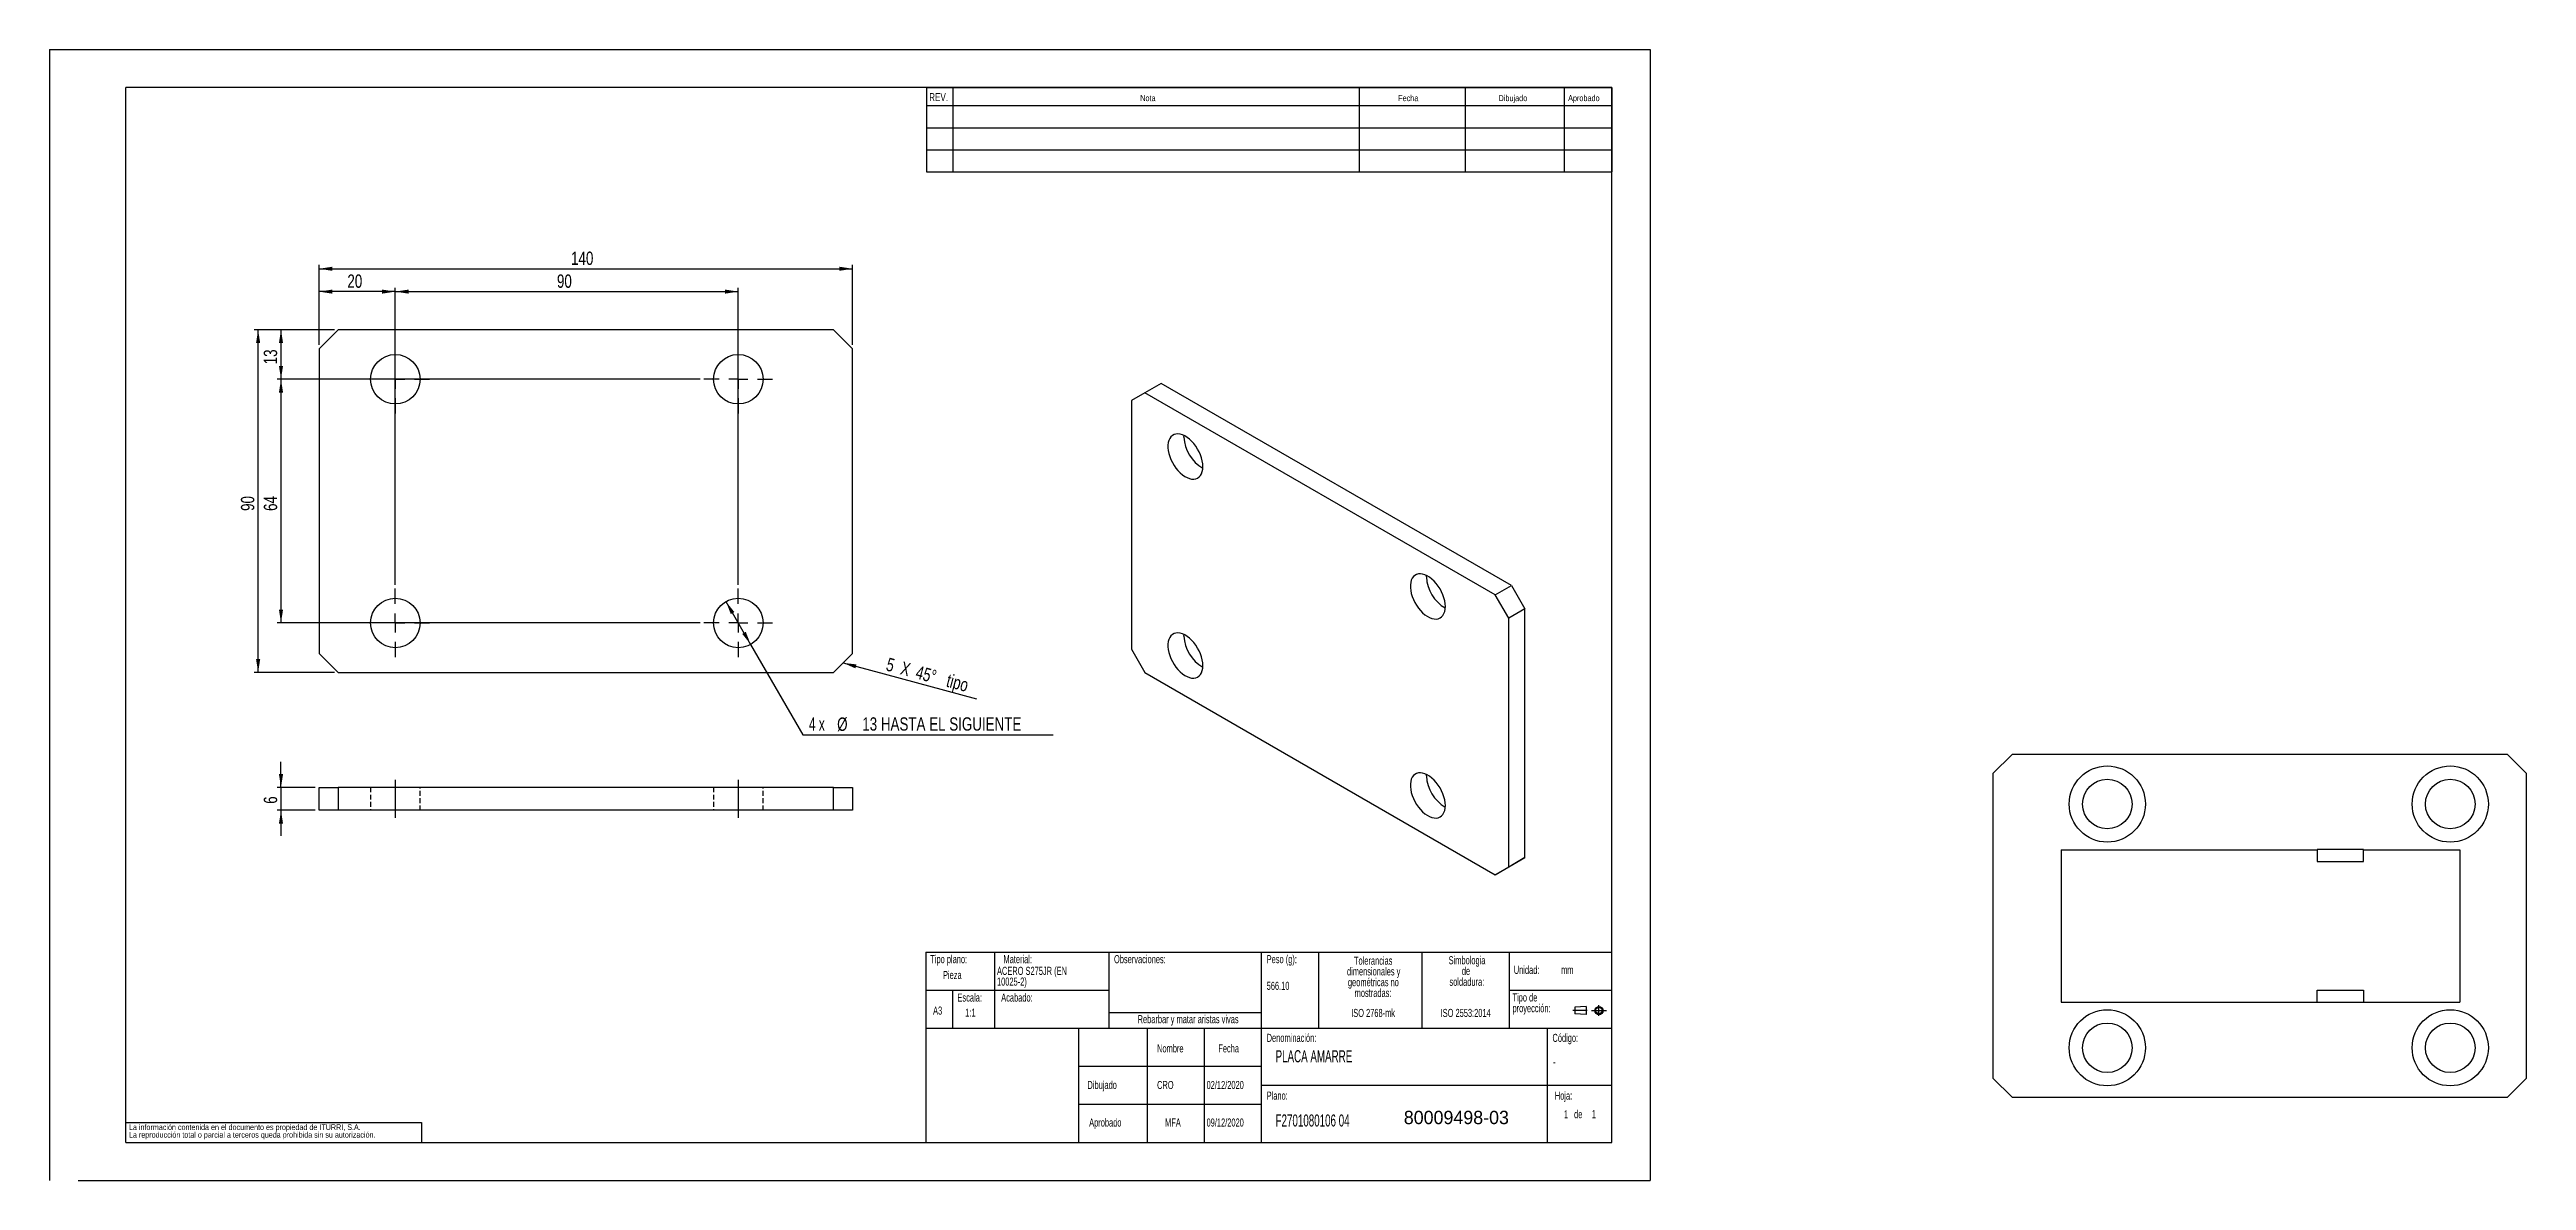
# Model space of a CAD drawing. Extents: x 0 to 650, y 0 to 297.
import ezdxf

# ---------------------------------------------------------------- set-up
doc = ezdxf.new("R2010")
doc.units = 0
for name, pattern in [('SLD-CENTRADA-TRAZOS-LARGOS', [19.05, 15.24, -1.27, 1.27, -1.27]), ('SLD-CONTINUA', [0]), ('SLD-DISCONTINUA', [1.905, 1.27, -0.635])]:
    doc.linetypes.add(name, pattern=pattern)
doc.layers.get('0').update_dxf_attribs({"linetype": 'CONTINUOUS'})
for name, color, linetype in [('FORMATO', 7, 'SLD-CONTINUA'), ('MARCADO', 5, 'CONTINUOUS'), ('SLD-0', 179, 'SLD-CONTINUA')]:
    doc.layers.add(name, color=color, linetype=linetype)
doc.styles.add('SLDTEXTSTYLE0', font='TXT', dxfattribs={"width": 0.605})
doc.styles.add('SLDTEXTSTYLE1', font='TXT', dxfattribs={"width": 0.75})
doc.styles.add('SLDTEXTSTYLE2', font='TXT', dxfattribs={"width": 0.666667})
doc.dimstyles.new('SLDDIMSTYLE0', dxfattribs={"dimtxt": 3.5, "dimasz": 3.5, "dimexe": 0, "dimexo": 0.0625, "dimgap": 0.875, "dimtad": 1, "dimdec": 1, "dimrnd": 1e-09, "dimzin": 12, "dimdsep": 46, "dimtxsty": 'SLDTEXTSTYLE1', "dimsah": 1, "dimcen": 0.09, "dimadec": 0, "dimazin": 0, "dimtfac": 1, "dimtdec": 1, "dimtofl": 0, "dimtmove": 0, "dimatfit": 3, "dimfxl": 1, "dimtolj": 1, "dimtzin": 12, "dimarcsym": 0})
doc.dimstyles.new('SLDDIMSTYLE1', dxfattribs={"dimtxt": 3.5, "dimasz": 3.5, "dimexe": 0, "dimexo": 0.0625, "dimgap": 0.875, "dimtad": 0, "dimtih": 1, "dimtoh": 1, "dimdec": 6, "dimrnd": 1e-09, "dimzin": 12, "dimdsep": 46, "dimtxsty": 'SLDTEXTSTYLE1', "dimsah": 1, "dimcen": 0, "dimadec": 0, "dimazin": 0, "dimtfac": 1, "dimtdec": 1, "dimtmove": 0, "dimatfit": 3, "dimfxl": 1, "dimtolj": 1, "dimtzin": 12, "dimarcsym": 0})
doc.dimstyles.new('SLDDIMSTYLE2', dxfattribs={"dimtxt": 3.5, "dimasz": 3.5, "dimexe": 0, "dimexo": 0.0625, "dimgap": 0.875, "dimtad": 1, "dimdec": 1, "dimrnd": 1e-09, "dimzin": 12, "dimdsep": 46, "dimtxsty": 'SLDTEXTSTYLE1', "dimsah": 1, "dimcen": 0.09, "dimadec": 0, "dimazin": 0, "dimtfac": 1, "dimtdec": 1, "dimtmove": 0, "dimatfit": 0, "dimfxl": 1, "dimtolj": 1, "dimtzin": 12, "dimarcsym": 0})

# ---------------------------------------------------------------- blocks, each defined once
blk = doc.blocks.new('BLOQUE3')
at = {"color": 7, "linetype": 'SLD-CENTRADA-TRAZOS-LARGOS'}
for p, q in [((397.92, 130.06), (394.8, 130.06)), ((398.88, 130.02), (402.16, 130.02)), ((400.52, 128.85), (400.52, 131.19))]:
    blk.add_line(p, q, dxfattribs=at)
at = {"color": 7, "linetype": 'SLD-CONTINUA'}
for p, q in [((397.68, 130.95), (395.23, 130.77)), ((395.23, 130.77), (395.23, 129.34)), ((397.68, 130.95), (397.68, 129.16)), ((397.68, 129.16), (395.23, 129.34))]:
    blk.add_line(p, q, dxfattribs=at)
for radius in [0.892, 0.713]:
    blk.add_circle((400.52, 130.02), radius, dxfattribs=at)
blk = doc.blocks.new('SW_NOTE_0')
at = {"layer": 'SLD-0', "color": 0, "attachment_point": 2, "style": 'SLDTEXTSTYLE0'}
for s, insert, char_height in [('dimensionales y', (7.54, -0.09), 2.1167), ('Tolerancias', (7.41, 2.73), 2.1167), ('geométricas no', (7.46, -2.92), 2.1167), ('mostradas:', (7.38, -5.74), 2.117)]:
    blk.add_mtext(s, dxfattribs=dict(at, insert=insert, char_height=char_height))
blk = doc.blocks.new('SW_NOTE_0_1')
at = {"layer": 'SLD-0', "color": 0, "attachment_point": 1, "style": 'SLDTEXTSTYLE0'}
for s, insert, char_height in [('Tipo de', (0, 2.73), 2.117), ('proyección:', (0, -0.09), 2.1167)]:
    blk.add_mtext(s, dxfattribs=dict(at, insert=insert, char_height=char_height))
blk = doc.blocks.new('SW_NOTE_0_2')
at = {"layer": 'SLD-0', "color": 0, "char_height": 2.117, "attachment_point": 2, "style": 'SLDTEXTSTYLE0'}
for s, insert in [('Simbologia', (7.11, 2.73)), ('de', (6.84, -0.09)), ('soldadura:', (7.06, -2.92))]:
    blk.add_mtext(s, dxfattribs=dict(at, insert=insert))
blk = doc.blocks.new('SW_NOTE_0_3')
at = {"layer": 'SLD-0', "color": 0, "attachment_point": 1, "style": 'SLDTEXTSTYLE0'}
for s, insert, char_height in [('ACERO S275JR (EN', (0, 2.73), 2.1167), ('10025-2)', (0, -0.09), 2.117)]:
    blk.add_mtext(s, dxfattribs=dict(at, insert=insert, char_height=char_height))
blk = doc.blocks.new('SW_NOTE_0_4')
at = {"layer": 'SLD-0', "color": 0, "char_height": 1.5, "attachment_point": 1, "style": 'SLDTEXTSTYLE1'}
for s, insert in [('La información contenida en el documento es propiedad de ITURRI, S.A.', (0, 1.93)), ('La reproducción total o parcial a terceros queda prohibida sin su autorización.', (0, -0.07))]:
    blk.add_mtext(s, dxfattribs=dict(at, insert=insert))
blk = doc.blocks.new('SW_NOTE_0_5')
at = {"layer": 'SLD-0', "color": 0, "attachment_point": 2, "style": 'SLDTEXTSTYLE0'}
for s, insert, char_height in [('dimensionales y', (7.54, -0.09), 2.1167), ('Tolerancias', (7.41, 2.73), 2.1167), ('geométricas no', (7.46, -2.92), 2.1167), ('mostradas:', (7.38, -5.74), 2.117)]:
    blk.add_mtext(s, dxfattribs=dict(at, insert=insert, char_height=char_height))
blk = doc.blocks.new('SW_NOTE_0_6')
at = {"layer": 'SLD-0', "color": 0, "attachment_point": 1, "style": 'SLDTEXTSTYLE0'}
for s, insert, char_height in [('Tipo de', (0, 2.73), 2.117), ('proyección:', (0, -0.09), 2.1167)]:
    blk.add_mtext(s, dxfattribs=dict(at, insert=insert, char_height=char_height))
blk = doc.blocks.new('SW_NOTE_0_7')
at = {"layer": 'SLD-0', "color": 0, "char_height": 2.117, "attachment_point": 2, "style": 'SLDTEXTSTYLE0'}
for s, insert in [('Simbologia', (7.11, 2.73)), ('de', (6.84, -0.09)), ('soldadura:', (7.06, -2.92))]:
    blk.add_mtext(s, dxfattribs=dict(at, insert=insert))
blk = doc.blocks.new('SW_NOTE_0_8')
at = {"layer": 'SLD-0', "color": 0, "attachment_point": 1, "style": 'SLDTEXTSTYLE0'}
for s, insert, char_height in [('ACERO S275JR (EN', (0, 2.73), 2.1167), ('10025-2)', (0, -0.09), 2.117)]:
    blk.add_mtext(s, dxfattribs=dict(at, insert=insert, char_height=char_height))
blk = doc.blocks.new('SW_NOTE_0_9')
at = {"layer": 'SLD-0', "color": 0, "char_height": 1.5, "attachment_point": 1, "style": 'SLDTEXTSTYLE1'}
for s, insert in [('La información contenida en el documento es propiedad de ITURRI, S.A.', (0, 1.93)), ('La reproducción total o parcial a terceros queda prohibida sin su autorización.', (0, -0.07))]:
    blk.add_mtext(s, dxfattribs=dict(at, insert=insert))
blk = doc.blocks.new('_D')
at = {"layer": 'FORMATO', "color": 7, "transparency": 16777216}
for p, q in [((70.74, 219.42), (70.74, 240.42)), ((70.74, 239.42), (210.74, 239.42)), ((210.74, 219.42), (210.74, 240.42))]:
    blk.add_line(p, q, dxfattribs=at)
for points in [[(70.74, 239.42), (74.24, 238.88), (74.24, 239.96)], [(210.74, 239.42), (207.24, 239.96), (207.24, 238.88)]]:
    blk.add_solid(points, dxfattribs=at)
at = {"layer": 'FORMATO', "color": 7, "transparency": 16777216, "insert": (136.86, 243.93), "char_height": 3.5, "attachment_point": 1, "style": 'SLDTEXTSTYLE1'}
blk.add_mtext('140', dxfattribs=at)
blk = doc.blocks.new('_D_1')
at = {"layer": 'FORMATO', "color": 7, "transparency": 16777216}
for p, q in [((90.74, 156.42), (90.74, 234.42)), ((180.74, 156.42), (180.74, 234.42)), ((90.74, 233.42), (180.74, 233.42))]:
    blk.add_line(p, q, dxfattribs=at)
for points in [[(90.74, 233.42), (94.24, 232.88), (94.24, 233.96)], [(180.74, 233.42), (177.24, 233.96), (177.24, 232.88)]]:
    blk.add_solid(points, dxfattribs=at)
at = {"layer": 'FORMATO', "color": 7, "transparency": 16777216, "insert": (133.16, 237.93), "char_height": 3.5, "attachment_point": 1, "style": 'SLDTEXTSTYLE1'}
blk.add_mtext('90', dxfattribs=at)
blk = doc.blocks.new('_D_2')
at = {"layer": 'FORMATO', "color": 7, "transparency": 16777216}
for p, q in [((70.74, 219.42), (70.74, 234.42)), ((90.74, 220.42), (90.74, 234.42)), ((90.74, 233.42), (70.74, 233.42))]:
    blk.add_line(p, q, dxfattribs=at)
for points in [[(70.74, 233.42), (74.24, 232.88), (74.24, 233.96)], [(90.74, 233.42), (87.24, 233.96), (87.24, 232.88)]]:
    blk.add_solid(points, dxfattribs=at)
at = {"layer": 'FORMATO', "color": 7, "transparency": 16777216, "insert": (78.16, 237.93), "char_height": 3.5, "attachment_point": 1, "style": 'SLDTEXTSTYLE1'}
blk.add_mtext('20', dxfattribs=at)
blk = doc.blocks.new('_D_3')
at = {"layer": 'FORMATO', "color": 7, "transparency": 16777216}
for p, q in [((74.74, 223.42), (59.74, 223.42)), ((60.74, 223.42), (60.74, 210.42)), ((170.74, 210.42), (59.74, 210.42))]:
    blk.add_line(p, q, dxfattribs=at)
for points in [[(60.74, 223.42), (60.2, 219.92), (61.28, 219.92)], [(60.74, 210.42), (61.28, 213.92), (60.2, 213.92)]]:
    blk.add_solid(points, dxfattribs=at)
at = {"layer": 'FORMATO', "color": 7, "transparency": 16777216, "insert": (56.23, 214.33), "char_height": 3.5, "attachment_point": 1, "rotation": 90, "style": 'SLDTEXTSTYLE1'}
blk.add_mtext('13', dxfattribs=at)
blk = doc.blocks.new('_D_4')
at = {"layer": 'FORMATO', "color": 7, "transparency": 16777216}
for p, q in [((170.74, 210.42), (59.74, 210.42)), ((60.74, 210.42), (60.74, 146.42)), ((170.74, 146.42), (59.74, 146.42))]:
    blk.add_line(p, q, dxfattribs=at)
for points in [[(60.74, 210.42), (60.2, 206.92), (61.28, 206.92)], [(60.74, 146.42), (61.28, 149.92), (60.2, 149.92)]]:
    blk.add_solid(points, dxfattribs=at)
at = {"layer": 'FORMATO', "color": 7, "transparency": 16777216, "insert": (56.23, 175.83), "char_height": 3.5, "attachment_point": 1, "rotation": 90, "style": 'SLDTEXTSTYLE1'}
blk.add_mtext('64', dxfattribs=at)
blk = doc.blocks.new('_D_5')
at = {"layer": 'FORMATO', "color": 7, "transparency": 16777216}
for p, q in [((74.74, 223.42), (53.74, 223.42)), ((54.74, 133.42), (54.74, 223.42)), ((74.74, 133.42), (53.74, 133.42))]:
    blk.add_line(p, q, dxfattribs=at)
for points in [[(54.74, 223.42), (54.2, 219.92), (55.28, 219.92)], [(54.74, 133.42), (55.28, 136.92), (54.2, 136.92)]]:
    blk.add_solid(points, dxfattribs=at)
at = {"layer": 'FORMATO', "color": 7, "transparency": 16777216, "insert": (50.23, 175.83), "char_height": 3.5, "attachment_point": 1, "rotation": 90, "style": 'SLDTEXTSTYLE1'}
blk.add_mtext('90', dxfattribs=at)
blk = doc.blocks.new('_D_6')
at = {"layer": 'FORMATO', "transparency": 16777216}
for p, q in [((177.49, 152.05), (183.99, 140.79)), ((183.99, 140.79), (197.69, 117.07)), ((197.69, 117.07), (263.38, 117.07))]:
    blk.add_line(p, q, dxfattribs=at)
for points in [[(177.49, 152.05), (178.78, 148.75), (179.71, 149.28)], [(183.99, 140.79), (182.71, 144.09), (181.78, 143.55)]]:
    blk.add_solid(points, dxfattribs=at)
at = {"layer": 'FORMATO', "transparency": 16777216, "char_height": 3.5, "attachment_point": 1}
for s, insert, style in [('4 x', (199.28, 121.63), 'SLDTEXTSTYLE2'), ('%%c', (206.69, 121.58), 'SLDTEXTSTYLE1'), ('13 HASTA EL SIGUIENTE', (213.28, 121.63), 'SLDTEXTSTYLE1')]:
    blk.add_mtext(s, dxfattribs=dict(at, insert=insert, style=style))
blk = doc.blocks.new('SW_CHAMFER_DIMENSION_0')
at = {"layer": 'FORMATO', "color": 0}
for p, q in [((-10.78, 2.91), (0, 0)), ((0, 0), (24.25, -6.5))]:
    blk.add_line(p, q, dxfattribs=at)
blk.add_solid([(-10.78, 2.91), (-7.54, 1.48), (-7.26, 2.52)], dxfattribs=at)
at = {"layer": 'FORMATO', "color": 0, "char_height": 3.5, "attachment_point": 1, "rotation": 345, "style": 'SLDTEXTSTYLE1'}
for s, insert in [('5', (1.17, 4.36)), ('X', (4.93, 3.35)), ('45°', (8.91, 2.28)), ('tipo', (16.98, 0.12))]:
    blk.add_mtext(s, dxfattribs=dict(at, insert=insert))
blk = doc.blocks.new('SW_CENTERMARKSYMBOL_0')
at = {"layer": 'FORMATO', "color": 0}
for p, q in [((0, 5), (0, 9)), ((-5, 0), (-9, 0)), ((0, 0), (-2.5, 0)), ((0, 0), (0, 2.5)), ((0, 0), (0, -2.5)), ((0, 0), (2.5, 0)), ((5, 0), (9, 0)), ((0, -5), (0, -9))]:
    blk.add_line(p, q, dxfattribs=at)
blk = doc.blocks.new('SW_CENTERMARKSYMBOL_1')
at = {"layer": 'FORMATO', "color": 0}
for p, q in [((0, 5), (0, 9)), ((-5, 0), (-9, 0)), ((0, 0), (-2.5, 0)), ((0, 0), (0, 2.5)), ((0, 0), (0, -2.5)), ((0, 0), (2.5, 0)), ((5, 0), (9, 0)), ((0, -5), (0, -9))]:
    blk.add_line(p, q, dxfattribs=at)
blk = doc.blocks.new('SW_CENTERMARKSYMBOL_2')
at = {"layer": 'FORMATO', "color": 0}
for p, q in [((0, 5), (0, 9)), ((-5, 0), (-9, 0)), ((0, 0), (-2.5, 0)), ((0, 0), (0, 2.5)), ((0, 0), (0, -2.5)), ((0, 0), (2.5, 0)), ((5, 0), (9, 0)), ((0, -5), (0, -9))]:
    blk.add_line(p, q, dxfattribs=at)
blk = doc.blocks.new('SW_CENTERMARKSYMBOL_3')
at = {"layer": 'FORMATO', "color": 0}
for p, q in [((0, 5), (0, 9)), ((-5, 0), (-9, 0)), ((0, 0), (-2.5, 0)), ((0, 0), (0, 2.5)), ((0, 0), (0, -2.5)), ((0, 0), (2.5, 0)), ((5, 0), (9, 0)), ((0, -5), (0, -9))]:
    blk.add_line(p, q, dxfattribs=at)
blk = doc.blocks.new('_D_7')
at = {"layer": 'FORMATO', "color": 7, "transparency": 16777216}
for p, q in [((60.74, 103.21), (60.74, 109.94)), ((69.74, 103.21), (59.74, 103.21)), ((60.74, 103.21), (60.74, 97.21)), ((69.74, 97.21), (59.74, 97.21)), ((60.74, 97.21), (60.74, 90.48))]:
    blk.add_line(p, q, dxfattribs=at)
for points in [[(60.74, 103.21), (61.28, 106.71), (60.2, 106.71)], [(60.74, 97.21), (60.2, 93.71), (61.28, 93.71)]]:
    blk.add_solid(points, dxfattribs=at)
at = {"layer": 'FORMATO', "color": 7, "transparency": 16777216, "insert": (56.23, 98.92), "char_height": 3.5, "attachment_point": 1, "rotation": 90, "style": 'SLDTEXTSTYLE1'}
blk.add_mtext('6', dxfattribs=at)

msp = doc.modelspace()

# ---------------------------------------------------------------- linework, layer by layer
at = {"color": 7, "linetype": 'SLD-CONTINUA'}
for p, q in [((0, 297), (420, 297)), ((0, 297), (0, -0.0013492)), ((420, 297), (420, 0)), ((410, 287), (20, 287)), ((20, 10), (20, 287)), ((410, 10), (410, 287)), ((75.7431128, 223.4170935), (70.7431101, 218.4170909)), ((205.743108, 223.4170935), (75.7431128, 223.4170935)), ((210.7431107, 218.4170909), (205.743108, 223.4170935)), ((70.7431101, 218.4170909), (70.7431101, 138.4170927)), ((210.7431107, 138.4170927), (210.7431107, 218.4170909)), ((291.6933828, 209.3038007), (287.4507421, 206.8545763)), ((383.617261, 156.2372754), (291.6933828, 209.3038007)), ((287.4507421, 206.8545763), (283.9152063, 204.8128915)), ((283.9152063, 204.8128915), (283.9152063, 139.489628)), ((379.3746203, 153.788051), (287.4507421, 206.8545763)), ((297.7037895, 195.219036), (297.7164994, 195.6061508)), ((361.3433997, 158.480671), (361.3561096, 158.8677859)), ((379.3746203, 153.788051), (383.617261, 156.2372754)), ((383.617261, 156.2372754), (387.1527968, 150.1135477)), ((382.9101561, 147.6643234), (379.3746203, 153.788051)), ((387.1527968, 150.1135477), (382.9101561, 147.6643234)), ((387.1527968, 84.7902843), (387.1527968, 150.1135477)), ((297.7037895, 142.9604216), (297.7164994, 143.3475394)), ((382.9101561, 82.3410599), (382.9101561, 147.6643234)), ((70.7431101, 138.4170927), (75.7431128, 133.41709)), ((205.743108, 133.41709), (210.7431107, 138.4170927)), ((283.9152063, 139.489628), (287.4507421, 133.3659003)), ((75.7431128, 133.41709), (205.743108, 133.41709)), ((287.4507421, 133.3659003), (379.3746203, 80.299375)), ((515.0020005, 111.8561147), (510.0019978, 106.8561121)), ((645.0019957, 111.8561147), (515.0020005, 111.8561147)), ((650.0019984, 106.8561121), (645.0019957, 111.8561147)), ((361.3433997, 106.2220566), (361.3561096, 106.6091745)), ((510.0019978, 106.8561121), (510.0019978, 26.8561138)), ((650.0019984, 26.8561138), (650.0019984, 106.8561121)), ((70.7431101, 97.2086314), (70.7431101, 103.2086314)), ((70.7431101, 103.2086314), (75.7431128, 103.2086314)), ((75.7431128, 103.2086314), (75.7431128, 97.2086314)), ((205.743108, 103.2086314), (75.7431128, 103.2086314)), ((205.743108, 97.2086314), (205.743108, 103.2086314)), ((205.743108, 103.2086314), (210.7431107, 103.2086314)), ((210.7431107, 103.2086314), (210.7431107, 97.2086314)), ((75.7431128, 97.2086314), (70.7431101, 97.2086314)), ((205.743108, 97.2086314), (75.7431128, 97.2086314)), ((210.7431107, 97.2086314), (205.743108, 97.2086314)), ((382.9101561, 82.3410599), (387.1527968, 84.7902843)), ((387.1527968, 84.7902843), (383.617261, 82.7485994)), ((383.617261, 82.7485994), (379.3746203, 80.299375)), ((379.3746203, 80.299375), (382.9101561, 82.3410599)), ((230, 60), (410, 60)), ((230, 60), (230, 10)), ((510.0019978, 26.8561138), (515.0020005, 21.8561112)), ((645.0019957, 21.8561112), (650.0019984, 26.8561138)), ((515.0020005, 21.8561112), (645.0019957, 21.8561112)), ((20, 10), (410, 10)), ((7.5306184, 0), (420, 0))]:
    msp.add_line(p, q, dxfattribs=at)
at = {"color": 7, "linetype": 'SLD-DISCONTINUA'}
for p, q in [((84.2431114, 103.2086314), (84.2431114, 97.2086314)), ((97.2431117, 97.2086314), (97.2431117, 103.2086314)), ((174.2431113, 103.2086314), (174.2431113, 97.2086314)), ((187.2431115, 97.2086314), (187.2431115, 103.2086314))]:
    msp.add_line(p, q, dxfattribs=at)
for p, q in [((595.0488883, 86.956113), (595.0488883, 83.756113)), ((607.2488883, 86.956113), (595.0488883, 86.956113)), ((607.2488883, 83.756113), (607.2488883, 86.956113)), ((595.0488883, 83.756113), (607.2488883, 83.756113)), ((595.0488883, 46.756113), (595.0488883, 49.956113)), ((595.0488883, 49.956113), (607.2488883, 49.956113)), ((607.2488883, 46.756113), (595.0488883, 46.756113)), ((607.2488883, 49.956113), (607.2488883, 46.756113))]:
    msp.add_line(p, q)
at = {"color": 7, "linetype": 'SLD-CONTINUA', "flags": 128}
for points in [[(302.6535371, 187.4631588), (302.6125256, 188.1942564), (302.4902286, 188.9596554), (302.2888272, 189.7456981), (302.0119145, 190.5383558), (301.6644322, 191.3234874), (301.2525811, 192.0870798), (300.7837106, 192.815506), (300.2661894, 193.4957706), (299.7092504, 194.1157298), (299.1228324, 194.6643229), (298.5174008, 195.1317576), (297.9037611, 195.5096972), (297.292861, 195.7913929), (296.6956033, 195.9718221), (296.1226432, 196.0477599), (295.5842119, 196.0178566), (295.0899111, 195.882641), (294.6485651, 195.6445291), (294.2680475, 195.3077695), (293.9551519, 194.8783722), (293.7154602, 194.3639954), (293.5532475, 193.7738245), (293.4714115, 193.1183875), (293.4714115, 192.4093836), (293.5532475, 191.6594608), (293.7154602, 190.8820031), (293.9551519, 190.0908857), (294.2680475, 189.3002252), (294.6485651, 188.5241295), (295.0899111, 187.7764503), (295.5842119, 187.0705286), (296.1226432, 186.4189628), (296.6956033, 185.833378), (297.292861, 185.3242266), (297.9037611, 184.9005935), (298.5174008, 184.5700383), (299.1228324, 184.3384581), (299.7092504, 184.2099873), (300.2661894, 184.1869185), (300.7837106, 184.2696643), (301.2525811, 184.4567442), (301.6644322, 184.7448233), (302.0119145, 185.1287604), (302.2888272, 185.6017031), (302.4902286, 186.1552127), (302.6125256, 186.7794106), (302.6535371, 187.4631588)], [(366.2931473, 150.7247939), (366.2521358, 151.4558914), (366.1298388, 152.2212904), (365.9284374, 153.0073331), (365.6515247, 153.7999908), (365.3040424, 154.5851225), (364.8921913, 155.3487148), (364.4233208, 156.077141), (363.9057996, 156.7574056), (363.3488606, 157.3773648), (362.7624426, 157.9259579), (362.157011, 158.3933926), (361.5433713, 158.7713323), (360.9324712, 159.053028), (360.3352135, 159.2334571), (359.7622534, 159.3093949), (359.2238221, 159.2794917), (358.7295213, 159.144276), (358.2881753, 158.9061641), (357.9076577, 158.5694046), (357.5947621, 158.1400072), (357.3550704, 157.6256304), (357.1928577, 157.0354595), (357.1110217, 156.3800225), (357.1110217, 155.6710187), (357.1928577, 154.9210959), (357.3550704, 154.1436382), (357.5947621, 153.3525207), (357.9076577, 152.5618603), (358.2881753, 151.7857645), (358.7295213, 151.0380853), (359.2238221, 150.3321636), (359.7622534, 149.6805978), (360.3352135, 149.095013), (360.9324712, 148.5858616), (361.5433713, 148.1622285), (362.157011, 147.8316733), (362.7624426, 147.6000932), (363.3488606, 147.4716224), (363.9057996, 147.4485535), (364.4233208, 147.5312994), (364.8921913, 147.7183792), (365.3040424, 148.0064584), (365.6515247, 148.3903955), (365.9284374, 148.8633381), (366.1298388, 149.4168478), (366.2521358, 150.0410457), (366.2931473, 150.7247939)], [(302.6535371, 135.2045444), (302.6125256, 135.9356435), (302.4902286, 136.7010425), (302.2888272, 137.4870852), (302.0119145, 138.2797444), (301.6644322, 139.064876), (301.2525811, 139.8284684), (300.7837106, 140.5568946), (300.2661894, 141.2371577), (299.7092504, 141.8571169), (299.1228324, 142.40571), (298.5174008, 142.8731462), (297.9037611, 143.2510843), (297.292861, 143.5327815), (296.6956033, 143.7132092), (296.1226432, 143.78915), (295.5842119, 143.7592437), (295.0899111, 143.6240296), (294.6485651, 143.3859177), (294.2680475, 143.0491581), (293.9551519, 142.6197593), (293.7154602, 142.105384), (293.5532475, 141.5152131), (293.4714115, 140.8597761), (293.4714115, 140.1507722), (293.5532475, 139.4008494), (293.7154602, 138.6233917), (293.9551519, 137.8322727), (294.2680475, 137.0416138), (294.6485651, 136.2655181), (295.0899111, 135.5178389), (295.5842119, 134.8119157), (296.1226432, 134.1603529), (296.6956033, 133.5747651), (297.292861, 133.0656152), (297.9037611, 132.6419806), (298.5174008, 132.3114269), (299.1228324, 132.0798452), (299.7092504, 131.9513744), (300.2661894, 131.9283055), (300.7837106, 132.0110529), (301.2525811, 132.1981328), (301.6644322, 132.4862119), (302.0119145, 132.870149), (302.2888272, 133.3430902), (302.4902286, 133.8965998), (302.6125256, 134.5207977), (302.6535371, 135.2045444)], [(366.2931473, 98.4661794), (366.2521358, 99.1972785), (366.1298388, 99.9626775), (365.9284374, 100.7487202), (365.6515247, 101.5413794), (365.3040424, 102.3265111), (364.8921913, 103.0901034), (364.4233208, 103.8185296), (363.9057996, 104.4987927), (363.3488606, 105.1187519), (362.7624426, 105.667345), (362.157011, 106.1347812), (361.5433713, 106.5127193), (360.9324712, 106.7944166), (360.3352135, 106.9748442), (359.7622534, 107.050785), (359.2238221, 107.0208787), (358.7295213, 106.8856646), (358.2881753, 106.6475527), (357.9076577, 106.3107932), (357.5947621, 105.8813943), (357.3550704, 105.367019), (357.1928577, 104.7768481), (357.1110217, 104.1214111), (357.1110217, 103.4124073), (357.1928577, 102.6624845), (357.3550704, 101.8850268), (357.5947621, 101.0939078), (357.9076577, 100.3032489), (358.2881753, 99.5271531), (358.7295213, 98.7794739), (359.2238221, 98.0735507), (359.7622534, 97.4219879), (360.3352135, 96.8364001), (360.9324712, 96.3272502), (361.5433713, 95.9036156), (362.157011, 95.5730619), (362.7624426, 95.3414802), (363.3488606, 95.2130094), (363.9057996, 95.1899406), (364.4233208, 95.272688), (364.8921913, 95.4597678), (365.3040424, 95.747847), (365.6515247, 96.1317841), (365.9284374, 96.6047252), (366.1298388, 97.1582348), (366.2521358, 97.7824327), (366.2931473, 98.4661794)]]:
    msp.add_lwpolyline(points, dxfattribs=at)
at = {"color": 7, "linetype": 'SLD-CONTINUA'}
for centre in [(90.7431104, 210.4170918), (180.7431104, 210.4170918), (90.7431104, 146.4170918), (180.7431104, 146.4170918), (540.0019981, 98.856113), (630.0019981, 98.856113), (540.0019981, 34.856113), (630.0019981, 34.856113)]:
    msp.add_circle(centre, 6.5, dxfattribs=at)
for centre, radius, start, end in [((307.4988448, 195.589565), 9.802061, 182.1663612822, 240.2898909789), ((371.138455, 158.8512), 9.802061, 182.1663612822, 240.2898909789), ((307.4988469, 143.3309534), 9.8020632, 182.1663775322, 240.2898842176), ((371.1384571, 106.5925884), 9.8020632, 182.1663775322, 240.2898842176)]:
    msp.add_arc(centre, radius, start, end, dxfattribs=at)
at = {"layer": 'FORMATO'}
for p, q in [((230.0914672, 287), (410, 287)), ((230.0914672, 287), (230.0914672, 264.8655853)), ((237.033566, 287), (237.033566, 264.8655853)), ((343.6570514, 287), (343.6570514, 264.8655853)), ((371.4622379, 287), (371.4622379, 264.8655853)), ((397.5127429, 287), (397.5127429, 264.8655853)), ((410, 287), (410, 264.8655853)), ((230.0914672, 282.2655853), (410, 282.2655853)), ((230.0914672, 276.4655853), (410, 276.4655853)), ((230.0914672, 270.6655853), (410, 270.6655853)), ((230.0914672, 264.8655853), (410, 264.8655853))]:
    msp.add_line(p, q, dxfattribs=at)
at = {"layer": 'FORMATO', "color": 7, "linetype": 'SLD-CENTRADA-TRAZOS-LARGOS'}
for p, q in [((90.7431104, 105.2086314), (90.7431104, 95.2086314)), ((180.7431104, 105.2086314), (180.7431104, 95.2086314))]:
    msp.add_line(p, q, dxfattribs=at)
at = {"layer": 'MARCADO'}
for p, q in [((527.9019978, 86.856113), (595.0488883, 86.856113)), ((527.9019978, 86.856113), (527.9019978, 46.856113)), ((607.2488883, 86.856113), (632.5019978, 86.856113)), ((632.5019978, 86.856113), (632.5019978, 46.856113)), ((527.9019978, 46.856113), (595.0488883, 46.856113)), ((607.2488883, 46.856113), (632.5019978, 46.856113))]:
    msp.add_line(p, q, dxfattribs=at)
for centre in [(540.0019981, 98.856113), (630.0019981, 98.856113), (540.0019981, 34.856113), (630.0019981, 34.856113)]:
    msp.add_circle(centre, 10, dxfattribs=at)
at = {"layer": 'SLD-0'}
for p, q in [((248, 60), (248, 40)), ((278, 60), (278, 40)), ((318, 60), (318, 40)), ((333, 60), (333, 40)), ((360.0817104, 60), (360.0817104, 40)), ((383, 60), (383, 40)), ((230, 50), (248, 50)), ((237, 50), (237, 40)), ((248, 50), (278, 50)), ((383, 50), (410, 50)), ((230, 40), (410, 40)), ((270, 40), (270, 10)), ((278, 44.1579283), (318, 44.1579283)), ((288, 40), (288, 10)), ((303, 40), (303, 10)), ((318, 40), (318, 10)), ((393, 40), (393, 10)), ((270, 30), (318, 30)), ((270, 20), (318, 20)), ((318, 25), (393, 25)), ((393, 25), (410, 25)), ((20.0022181, 15.2451547), (97.6286732, 15.2451547)), ((97.6286732, 15.2451547), (97.6286732, 10))]:
    msp.add_line(p, q, dxfattribs=at)

# ---------------------------------------------------------------- block references
at = {"color": 7, "linetype": 'Continuous', "xscale": 1.2, "yscale": 1.2, "zscale": 1.2}
msp.add_blockref('BLOQUE3', (-74.0107556, -111.4075522), dxfattribs=at)
msp.add_blockref('BLOQUE3', (-74.0107556, -111.4075522), dxfattribs=at)
at = {"layer": 'FORMATO', "color": 7}
for name, p in [('SW_CENTERMARKSYMBOL_3', (90.7431104, 210.4170918)), ('SW_CENTERMARKSYMBOL_0', (180.7431104, 210.4170918)), ('SW_CENTERMARKSYMBOL_1', (90.7431104, 146.4170918)), ('SW_CENTERMARKSYMBOL_2', (180.7431104, 146.4170918))]:
    msp.add_blockref(name, p, dxfattribs=at)
at = {"layer": 'FORMATO'}
msp.add_blockref('SW_CHAMFER_DIMENSION_0', (219.0241586, 133.009047), dxfattribs=at)
at = {"layer": 'SLD-0'}
for name, p in [('SW_NOTE_0', (339.9454214, 56.0559764)), ('SW_NOTE_0_5', (339.9454214, 56.0559764)), ('SW_NOTE_0_2', (364.8731216, 56.1655427)), ('SW_NOTE_0_7', (364.8731216, 56.1655427)), ('SW_NOTE_0_3', (248.6348285, 53.377232)), ('SW_NOTE_0_8', (248.6348285, 53.377232)), ('SW_NOTE_0_1', (383.9139954, 46.3909454)), ('SW_NOTE_0_6', (383.9139954, 46.3909454)), ('SW_NOTE_0_4', (20.8378339, 12.8192045)), ('SW_NOTE_0_9', (20.8378339, 12.8192045))]:
    msp.add_blockref(name, p, dxfattribs=at)

# ---------------------------------------------------------------- texts
at = {"insert": (355.389503, 18.2984574), "char_height": 3.5, "width": 30.0125, "attachment_point": 1}
msp.add_mtext('80009498-03', dxfattribs=at)
at = {"layer": 'FORMATO', "attachment_point": 1, "style": 'SLDTEXTSTYLE1'}
for s, insert, char_height in [('REV.', (230.8356964, 285.5521402), 2.11666667), ('Nota', (286.2243836, 285.0258187), 1.5875), ('Fecha', (353.9264063, 285.0258187), 1.5875), ('Dibujado', (380.2608472, 285.0258187), 1.5875), ('Aprobado', (398.510071, 285.0258187), 1.5875)]:
    msp.add_mtext(s, dxfattribs=dict(at, insert=insert, char_height=char_height))
at = {"layer": 'SLD-0', "style": 'SLDTEXTSTYLE0'}
for s, insert, char_height, attachment_point in [('Tipo plano:', (231.1292908, 59.1808646), 2.116666667, 1), ('Tipo plano:', (231.1292908, 59.1808646), 2.116666667, 1), ('Material:', (250.3296691, 59.1808646), 2.11666667, 1), ('Material:', (250.3296691, 59.1808646), 2.11666667, 1), ('Observaciones:', (279.3386151, 59.1808646), 2.116666667, 1), ('Observaciones:', (279.3386151, 59.1808646), 2.116666667, 1), ('Peso (g):', (319.4030594, 59.1808646), 2.11666667, 1), ('Peso (g):', (319.4030594, 59.1808646), 2.11666667, 1), ('Pieza', (234.4725947, 55.0191957), 2.11666667, 1), ('Pieza', (234.4725947, 55.0191957), 2.11666667, 1), ('566.10', (319.4030594, 52.1813088), 2.11666667, 1), ('566.10', (319.4030594, 52.1813088), 2.11666667, 1), ('Unidad:', (384.2461492, 56.3706281), 2.11666667, 1), ('Unidad:', (384.2461492, 56.3706281), 2.11666667, 1), ('mm', (396.6621778, 56.3706281), 2.11666667, 1), ('mm', (396.6621778, 56.3706281), 2.11666667, 1), ('A3', (231.8593489, 45.6743677), 2.11666667, 1), ('A3', (231.8593489, 45.6743677), 2.11666667, 1), ('Escala:', (238.263105, 49.1014685), 2.11666667, 1), ('Escala:', (238.263105, 49.1014685), 2.11666667, 1), ('Acabado:', (249.7382769, 49.1014685), 2.11666667, 1), ('Acabado:', (249.7382769, 49.1014685), 2.11666667, 1), ('1:1', (240.2902322, 45.1347448), 2.11666667, 1), ('1:1', (240.2902322, 45.1347448), 2.11666667, 1), ('Rebarbar y matar aristas vivas', (298.7854901, 43.4237297), 2.116666667, 2), ('Rebarbar y matar aristas vivas', (298.7854901, 43.4237297), 2.116666667, 2), ('ISO 2768-mk', (347.3366056, 45.0600174), 2.116666667, 2), ('ISO 2768-mk', (347.3366056, 45.0600174), 2.116666667, 2), ('ISO 2553:2014', (371.6253871, 45.0600174), 2.116666667, 2), ('ISO 2553:2014', (371.6253871, 45.0600174), 2.116666667, 2), ('Nombre', (290.6377459, 35.7548338), 2.11666667, 1), ('Nombre', (290.6377459, 35.7548338), 2.11666667, 1), ('Fecha', (306.7083309, 35.7548338), 2.11666667, 1), ('Fecha', (306.7083309, 35.7548338), 2.11666667, 1), ('Denominación:', (319.4030594, 38.5143113), 2.116666667, 1), ('Denominación:', (319.4030594, 38.5143113), 2.116666667, 1), ('PLACA AMARRE', (321.7389698, 34.2173321), 3.175, 1), ('PLACA AMARRE', (321.7389698, 34.2173321), 3.175, 1), ('Código:', (394.3979394, 38.5143113), 2.11666667, 1), ('Código:', (394.3979394, 38.5143113), 2.11666667, 1), ('Dibujado', (272.3731861, 26.1403087), 2.11666667, 1), ('Dibujado', (272.3731861, 26.1403087), 2.11666667, 1), ('CRO', (290.6377459, 26.1403088), 2.11666667, 1), ('02/12/2020', (303.6286535, 26.1403088), 2.11666667, 1), ('-', (394.586386, 32.1931686), 2.1166667, 1), ('-', (394.586386, 32.1931686), 2.1166667, 1), ('Plano:', (319.4030594, 23.3382675), 2.11666667, 1), ('Plano:', (319.4030594, 23.3382675), 2.11666667, 1), ('Hoja:', (395.0139177, 23.3382675), 2.11666667, 1), ('Hoja:', (395.0139177, 23.3382675), 2.11666667, 1), ('Aprobado', (272.8245418, 16.2823587), 2.11666667, 1), ('Aprobado', (272.8245418, 16.2823587), 2.11666667, 1), ('MFA', (292.7350585, 16.2823587), 2.11666667, 1), ('09/12/2020', (303.6286535, 16.2823587), 2.11666667, 1), ('F2701080106 04', (321.7389698, 17.3467609), 3.175, 1), ('F2701080106 04', (321.7389698, 17.3467609), 3.175, 1), ('1', (397.4127138, 18.4749038), 2.1166667, 1), ('1', (397.4127138, 18.4749038), 2.1166667, 1), ('1', (397.4127138, 18.4749038), 2.1166667, 1), ('1', (397.4127138, 18.4749038), 2.1166667, 1), ('de', (400.0775025, 18.4749037), 2.11666667, 1), ('de', (400.0775025, 18.4749037), 2.11666667, 1), ('de', (400.0775025, 18.4749037), 2.11666667, 1), ('de', (400.0775025, 18.4749037), 2.11666667, 1), ('1', (404.7307995, 18.4749038), 2.1166667, 1), ('1', (404.7307995, 18.4749038), 2.1166667, 1), ('1', (404.7307995, 18.4749038), 2.1166667, 1), ('1', (404.7307995, 18.4749038), 2.1166667, 1)]:
    msp.add_mtext(s, dxfattribs=dict(at, insert=insert, char_height=char_height, attachment_point=attachment_point))

# ---------------------------------------------------------------- dimensions: what is measured, and where the dimension line sits
at = {"layer": 'FORMATO', "color": 7}
for base, p1, p2, picture, middle in [((210.7431104, 239.4170918), (70.7431104, 218.4170918), (210.7431104, 218.4170918), '_D', (140.7431104, 239.4170918)), ((70.7431104, 233.4170918), (90.7431104, 219.4170918), (70.7431104, 218.4170918), '_D_2', (80.7431104, 233.4170918)), ((180.7431104, 233.4170918), (90.7431104, 155.4170918), (180.7431104, 155.4170918), '_D_1', (135.7431104, 233.4170918))]:
    dim = msp.add_linear_dim(base=base, p1=p1, p2=p2, dimstyle='SLDDIMSTYLE0', dxfattribs=at)
    dim.commit()
    dim.dimension.update_dxf_attribs({"geometry": picture, "text_midpoint": middle, "dimtype": 160})
for base, p1, p2, dimstyle, picture, middle in [((54.7431104, 223.4170918), (75.7431104, 133.4170918), (75.7431104, 223.4170918), 'SLDDIMSTYLE0', '_D_5', (54.7431104, 178.4170918)), ((60.7431104, 210.4170918), (75.7431104, 223.4170918), (171.7431104, 210.4170918), 'SLDDIMSTYLE0', '_D_3', (60.7431104, 216.9170918)), ((60.7431104, 146.4170918), (171.7431104, 210.4170918), (171.7431104, 146.4170918), 'SLDDIMSTYLE0', '_D_4', (60.7431104, 178.4170918)), ((60.7431104, 97.2086314), (70.7431104, 103.2086314), (70.7431104, 97.2086314), 'SLDDIMSTYLE2', '_D_7', (60.7431104, 100.2086314))]:
    dim = msp.add_linear_dim(base=base, p1=p1, p2=p2, angle=90, dimstyle=dimstyle, dxfattribs=at)
    dim.commit()
    dim.dimension.update_dxf_attribs({"geometry": picture, "text_midpoint": middle, "dimtype": 160})
at = {"layer": 'FORMATO'}
dim = msp.add_diameter_dim_2p(p1=(183.9931104, 140.7879266), p2=(177.4931104, 152.0462569), text='4 x <> HASTA EL SIGUIENTE\\P', dimstyle='SLDDIMSTYLE1', dxfattribs=at)
dim.commit()
dim.dimension.update_dxf_attribs({"geometry": '_D_6', "text_midpoint": (231.328312, 119.8700513), "dimtype": 163})

doc.saveas('drawing.dxf')
